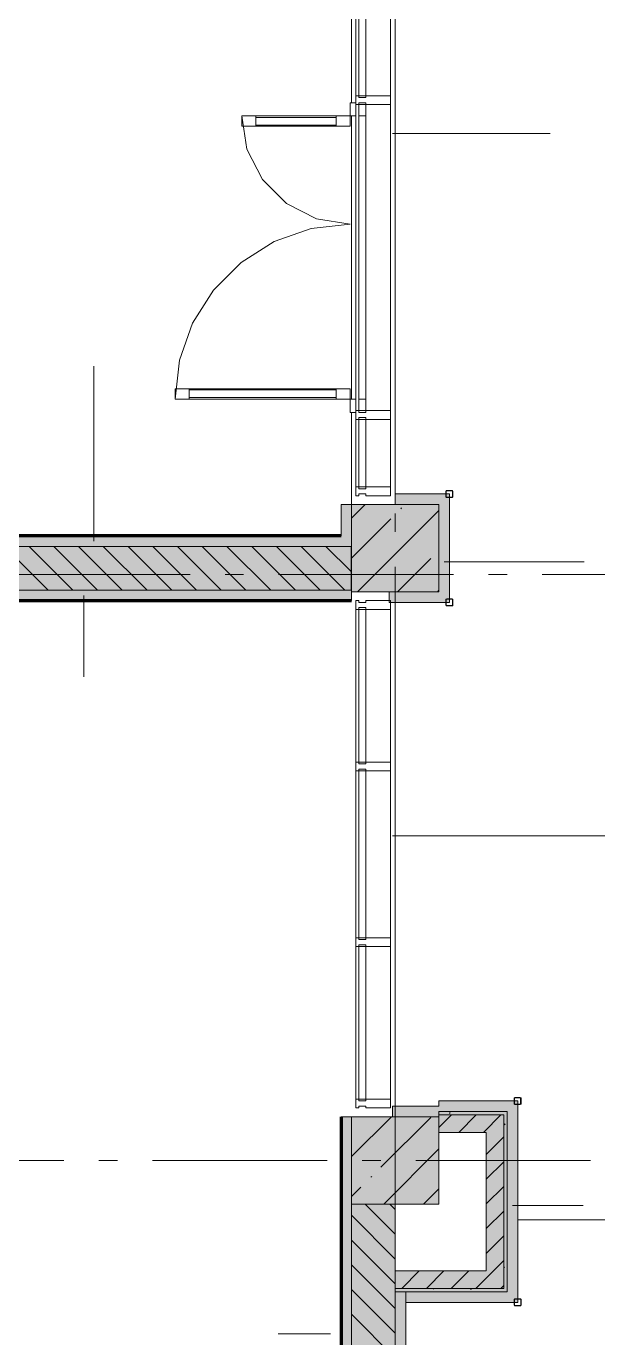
# Model space of a CAD drawing. Header units: millimetres. Extents: x -537608 to 253996, y -217170 to 186033.
# Drawn here: x -290136 to -286868, y -159163 to -151667 of the extents above; entities that cross this region are included whole.
import ezdxf

# ---------------------------------------------------------------- set-up
doc = ezdxf.new("R2010")
doc.units = ezdxf.units.MM
doc.layers.add('16) Лак 1.6м', color=160, linetype='Continuous', lineweight=90)
doc.layers.add('PDF _Геометрия', color=7, linetype='Continuous')
doc.layers.add('PDF _Сплошная заливка', color=7, linetype='Continuous', true_color=0xffffff)

msp = doc.modelspace()

# ---------------------------------------------------------------- hatches: boundary and pattern name
at = {"layer": 'PDF _Сплошная заливка', "true_color": 0x9c76cf, "transparency": 33554559}
for points in [[(-287776.1737, -154899.6335), (-287716.1731, -154899.6335), (-287716.1731, -154339.8072), (-287776.1737, -154339.8072), (-287776.1737, -154694.3235)], [(-287776.1737, -154959.6342), (-287716.1731, -154959.6342), (-287716.1731, -154899.6335), (-288061.1733, -154899.6335), (-288061.1733, -154959.6342)], [(-287542.4985, -157869.6346), (-287386.1724, -157869.6346), (-287386.1724, -157809.6361), (-287776.1737, -157809.6361), (-287776.1737, -157869.6346)], [(-287386.1724, -158900.7153), (-287326.1739, -158900.7153), (-287326.1739, -157809.6361), (-287386.1724, -157809.6361), (-287386.1724, -157989.636)]]:
    msp.add_hatch(color=193, dxfattribs=at).paths.add_polyline_path(points)
at = {"layer": 'PDF _Сплошная заливка', "transparency": 33554559}
for points in [[(-288276.1738, -154899.6335), (-287776.1737, -154899.6335), (-287776.1737, -154399.6335), (-288276.1738, -154399.6335), (-288276.1738, -154694.3235)], [(-288385.7678, -154889.6352), (-288278.6734, -154889.6352), (-288278.6734, -154639.6341), (-290776.1741, -154639.6341), (-290776.1741, -154889.6352), (-289229.0372, -154889.6352)], [(-287406.1734, -157889.6355), (-287386.1724, -157889.6355), (-287386.1724, -157869.6346), (-287776.1737, -157869.6346), (-287776.1737, -157889.6355), (-287542.4985, -157889.6355)], [(-288276.1738, -158399.6361), (-287776.1737, -158399.6361), (-287776.1737, -157899.6361), (-288276.1738, -157899.6361), (-288276.1738, -158260.5272)], [(-287506.1738, -157989.636), (-287406.1734, -157989.636), (-287406.1734, -157889.6355), (-287776.1737, -157889.6355), (-287776.1737, -157989.636), (-287542.4985, -157989.636)], [(-287506.1738, -158880.716), (-287506.1738, -158780.7155), (-288026.1727, -158780.7155), (-288026.1727, -158880.716), (-287542.4985, -158880.716)], [(-287406.1734, -158900.7153), (-287406.1734, -158880.716), (-288026.1727, -158880.716), (-288026.1727, -158900.7153), (-287506.1738, -158900.7153)]]:
    msp.add_hatch(color=256, dxfattribs=at).paths.add_polyline_path(points)
at = {"layer": 'PDF _Сплошная заливка', "true_color": 0xff7d7d, "transparency": 33554559}
for points in [[(-288385.7678, -154639.6341), (-288276.1738, -154639.6341), (-288276.1738, -154579.6334), (-290256.1731, -154579.6334), (-290256.1731, -154639.6341), (-289229.0372, -154639.6341)], [(-289229.0372, -154949.6337), (-288276.1738, -154949.6337), (-288278.6734, -154889.6352), (-290716.1734, -154889.6352), (-290716.1734, -154949.6337)], [(-288336.1724, -164159.6381), (-288276.1738, -164159.6381), (-288276.1738, -157899.6361), (-288336.1724, -157899.6361), (-288336.1724, -163966.4508)]]:
    msp.add_hatch(color=11, dxfattribs=at).paths.add_polyline_path(points)
at = {"layer": 'PDF _Сплошная заливка', "true_color": 0x72baa6, "transparency": 33554559}
msp.add_hatch(color=123, dxfattribs=at).paths.add_polyline_path([(-288026.1727, -162569.6382), (-287966.1742, -162569.6382), (-287966.1742, -158900.7153), (-288026.1727, -158900.7153), (-288026.1727, -162539.9689)])

# ---------------------------------------------------------------- linework, layer by layer
at = {"layer": '16) Лак 1.6м'}
for p, q in [((-288336.1724, -154579.6334), (-290196.1746, -154579.6334)), ((-290716.1734, -154949.6337), (-288276.1738, -154949.6337)), ((-288336.1724, -157899.6361), (-288336.1724, -164159.6381))]:
    msp.add_line(p, q, dxfattribs=at)
at = {"layer": 'PDF _Геометрия', "color": 9, "lineweight": 9, "true_color": 0xc0c0c0}
for p, q in [((-288276.5204, -152103.4405), (-288276.5204, -150699.9809)), ((-288026.1727, -150759.8073), (-288026.1727, -154339.8072)), ((-288276.5204, -153798.4402), (-288276.5204, -152178.4408)), ((-288276.5204, -154399.6335), (-288276.5204, -153873.4406)), ((-288026.1727, -154959.6342), (-288026.1727, -157839.6353)), ((-288026.1727, -157839.6353), (-288026.1727, -154959.6342)), ((-287326.1739, -158489.6355), (-283835.851, -158489.6355)), ((-283835.851, -158489.6355), (-287326.1739, -158489.6355))]:
    msp.add_line(p, q, dxfattribs=at)
at = {"layer": 'PDF _Геометрия', "lineweight": 9}
for p, q in [((-288251.1737, -150799.807), (-288251.1737, -152063.4407)), ((-288234.174, -152063.4407), (-288234.174, -150799.807)), ((-288194.1742, -150799.807), (-288194.1742, -152063.4407)), ((-288054.174, -150799.807), (-288054.174, -152063.4407)), ((-288234.174, -152063.4407), (-288251.1737, -152063.4407)), ((-288251.1737, -152063.4407), (-288251.1737, -152113.441)), ((-288194.1742, -152063.4407), (-288234.174, -152063.4407)), ((-288234.174, -152073.4412), (-288234.174, -152063.4407)), ((-288194.1742, -152073.4412), (-288234.174, -152073.4412)), ((-288054.174, -152063.4407), (-288194.1742, -152063.4407)), ((-288194.1742, -152063.4407), (-288194.1742, -152073.4412)), ((-288054.174, -152113.441), (-288054.174, -152063.4407)), ((-288284.1742, -152178.4408), (-288284.1742, -152103.4405)), ((-288284.1742, -152103.4405), (-288251.1737, -152103.4405)), ((-288251.1737, -152103.4405), (-288284.1742, -152103.4405)), ((-288284.1742, -152103.4405), (-288284.1742, -152178.4408)), ((-288251.1737, -152113.441), (-288251.1737, -153863.4401)), ((-288251.1737, -152113.441), (-288234.174, -152113.441)), ((-288234.174, -152113.441), (-288234.174, -152103.4405)), ((-288234.174, -152103.4405), (-288194.1742, -152103.4405)), ((-288234.174, -153863.4401), (-288234.174, -152113.441)), ((-288234.174, -152113.441), (-288194.1742, -152113.441)), ((-288194.1742, -152103.4405), (-288194.1742, -152113.441)), ((-288194.1742, -152113.441), (-288194.1742, -153863.4401)), ((-288194.1742, -152113.441), (-288054.174, -152113.441)), ((-288054.174, -152113.441), (-288054.174, -153863.4401)), ((-288284.1742, -152178.4408), (-288904.1735, -152178.4408)), ((-288904.1735, -152178.4408), (-288904.1735, -152238.4393)), ((-288284.1742, -152178.4408), (-288904.1735, -152178.4408)), ((-288904.1735, -152178.4408), (-288904.1735, -152238.4393)), ((-288284.1742, -152178.4408), (-288904.1735, -152178.4408)), ((-288904.1735, -152178.4408), (-288873.8276, -152370.0301)), ((-288904.1735, -152238.4393), (-288284.1742, -152238.4393)), ((-288904.1735, -152238.4393), (-288284.1742, -152238.4393)), ((-288824.174, -152178.4408), (-288824.174, -152238.4393)), ((-288824.174, -152188.4413), (-288364.1737, -152188.4413)), ((-288824.174, -152232.4412), (-288364.1737, -152232.4412)), ((-288364.1737, -152178.4408), (-288364.1737, -152238.4393)), ((-288284.1742, -152238.4393), (-288284.1742, -152178.4408)), ((-288284.1742, -152238.4393), (-288284.1742, -152178.4408)), ((-288284.1742, -152178.4408), (-288251.1737, -152178.4408)), ((-288251.1737, -152178.4408), (-288284.1742, -152178.4408)), ((-288194.1742, -152178.4408), (-288234.174, -152178.4408)), ((-288234.174, -152178.4408), (-288194.1742, -152178.4408)), ((-287141.1726, -152279.634), (-288041.1724, -152279.634)), ((-288873.8276, -152370.0301), (-288785.7631, -152542.8672)), ((-288785.7631, -152542.8672), (-288648.6005, -152680.0319)), ((-288648.6005, -152680.0319), (-288475.7635, -152768.0964)), ((-288475.7635, -152768.0964), (-288284.1742, -152798.4402)), ((-288506.695, -152823.5134), (-288718.057, -152897.4717)), ((-288284.1742, -152798.4402), (-288506.695, -152823.5134)), ((-288718.057, -152897.4717), (-288907.6634, -153016.6098)), ((-288907.6634, -153016.6098), (-289066.0046, -153174.951)), ((-289066.0046, -153174.951), (-289185.1427, -153364.5574)), ((-289185.1427, -153364.5574), (-289259.101, -153575.9194)), ((-289259.101, -153575.9194), (-289284.1743, -153798.4402)), ((-289748.6118, -154609.6348), (-289748.6118, -153609.6347)), ((-289284.1743, -153798.4402), (-289284.1743, -153738.4417)), ((-289284.1743, -153738.4417), (-288284.1742, -153738.4417)), ((-288284.1742, -153738.4417), (-289284.1743, -153738.4417)), ((-289284.1743, -153738.4417), (-289284.1743, -153798.4402)), ((-289204.1727, -153798.4402), (-289204.1727, -153738.4417)), ((-289204.1727, -153744.4398), (-288364.1737, -153744.4398)), ((-288364.1737, -153798.4402), (-288364.1737, -153738.4417)), ((-288284.1742, -153738.4417), (-288284.1742, -153798.4402)), ((-288284.1742, -153798.4402), (-288284.1742, -153738.4417)), ((-289284.1743, -153798.4402), (-288284.1742, -153798.4402)), ((-288284.1742, -153798.4402), (-289284.1743, -153798.4402)), ((-289284.1743, -153798.4402), (-288284.1742, -153798.4402)), ((-289204.1727, -153788.442), (-288364.1737, -153788.442)), ((-288284.1742, -153798.4402), (-288284.1742, -153873.4406)), ((-288284.1742, -153873.4406), (-288284.1742, -153798.4402)), ((-288284.1742, -153798.4402), (-288251.1737, -153798.4402)), ((-288251.1737, -153798.4402), (-288284.1742, -153798.4402)), ((-288234.174, -153798.4402), (-288194.1742, -153798.4402)), ((-288194.1742, -153798.4402), (-288234.174, -153798.4402)), ((-288284.1742, -153873.4406), (-288251.1737, -153873.4406)), ((-288251.1737, -153873.4406), (-288284.1742, -153873.4406)), ((-288234.174, -153863.4401), (-288251.1737, -153863.4401)), ((-288251.1737, -153863.4401), (-288251.1737, -153913.4403)), ((-288194.1742, -153863.4401), (-288234.174, -153863.4401)), ((-288234.174, -153873.4406), (-288234.174, -153863.4401)), ((-288194.1742, -153873.4406), (-288234.174, -153873.4406)), ((-288054.174, -153863.4401), (-288194.1742, -153863.4401)), ((-288194.1742, -153863.4401), (-288194.1742, -153873.4406)), ((-288054.174, -153913.4403), (-288054.174, -153863.4401)), ((-288251.1737, -153913.4403), (-288234.174, -153913.4403)), ((-288251.1737, -153913.4403), (-288251.1737, -154299.8075)), ((-288234.174, -153913.4403), (-288234.174, -153903.442)), ((-288234.174, -153903.442), (-288194.1742, -153903.442)), ((-288234.174, -154299.8075), (-288234.174, -153913.4403)), ((-288234.174, -153913.4403), (-288194.1742, -153913.4403)), ((-288194.1742, -153903.442), (-288194.1742, -153913.4403)), ((-288194.1742, -153913.4403), (-288054.174, -153913.4403)), ((-288194.1742, -153913.4403), (-288194.1742, -154299.8075)), ((-288054.174, -153913.4403), (-288054.174, -154299.8075)), ((-288234.174, -154299.8075), (-288251.1737, -154299.8075)), ((-288251.1737, -154299.8075), (-288251.1737, -154349.8077)), ((-288251.1737, -154349.8077), (-288234.174, -154349.8077)), ((-288194.1742, -154299.8075), (-288234.174, -154299.8075)), ((-288234.174, -154309.8079), (-288234.174, -154299.8075)), ((-288194.1742, -154309.8079), (-288234.174, -154309.8079)), ((-288234.174, -154349.8077), (-288234.174, -154339.8072)), ((-288234.174, -154339.8072), (-288194.1742, -154339.8072)), ((-288054.174, -154299.8075), (-288194.1742, -154299.8075)), ((-288194.1742, -154299.8075), (-288194.1742, -154309.8079)), ((-288194.1742, -154339.8072), (-288194.1742, -154349.8077)), ((-288194.1742, -154349.8077), (-288054.174, -154349.8077)), ((-288054.174, -154349.8077), (-288054.174, -154299.8075)), ((-287776.1737, -154339.8072), (-288026.1727, -154339.8072)), ((-288026.1727, -154339.8072), (-288026.1727, -154399.6335)), ((-287716.1731, -154339.8072), (-287776.1737, -154339.8072)), ((-287736.0017, -154320.9796), (-287737.173, -154323.8086)), ((-287737.173, -154323.8086), (-287737.173, -154355.8079)), ((-287733.1728, -154319.8084), (-287736.0017, -154320.9796)), ((-287735.1729, -154323.8086), (-287734.5872, -154322.3941)), ((-287735.1729, -154355.8079), (-287735.1729, -154323.8086)), ((-287734.5872, -154322.3941), (-287733.1728, -154321.8085)), ((-287701.1734, -154319.8084), (-287733.1728, -154319.8084)), ((-287733.1728, -154321.8085), (-287701.1734, -154321.8085)), ((-287716.1731, -154899.6335), (-287716.1731, -154339.8072)), ((-287698.3444, -154320.9796), (-287701.1734, -154319.8084)), ((-287701.1734, -154321.8085), (-287699.759, -154322.3941)), ((-287699.759, -154322.3941), (-287699.1733, -154323.8086)), ((-287699.1733, -154323.8086), (-287699.1733, -154355.8079)), ((-287697.1732, -154323.8086), (-287698.3444, -154320.9796)), ((-287697.1732, -154355.8079), (-287697.1732, -154323.8086)), ((-288276.1738, -154399.6335), (-288336.1724, -154399.6335)), ((-288336.1724, -154399.6335), (-288336.1724, -154579.6334)), ((-288276.1738, -154478.1324), (-288197.6749, -154399.6335)), ((-287776.1737, -154399.6335), (-288276.1738, -154399.6335)), ((-288276.1738, -154399.6335), (-288276.1738, -154899.6335)), ((-287994.5824, -154424.6401), (-287989.8416, -154419.8992)), ((-287776.1737, -154899.6335), (-287776.1737, -154399.6335)), ((-287737.173, -154355.8079), (-287736.0017, -154358.637)), ((-287736.0017, -154358.637), (-287733.1728, -154359.8081)), ((-287734.5872, -154357.2224), (-287735.1729, -154355.8079)), ((-287733.1728, -154357.808), (-287734.5872, -154357.2224)), ((-287701.1734, -154357.808), (-287733.1728, -154357.808)), ((-287733.1728, -154359.8081), (-287701.1734, -154359.8081)), ((-287699.759, -154357.2224), (-287701.1734, -154357.808)), ((-287701.1734, -154359.8081), (-287698.3444, -154358.637)), ((-287699.1733, -154355.8079), (-287699.759, -154357.2224)), ((-287698.3444, -154358.637), (-287697.1732, -154355.8079)), ((-288276.1738, -154706.2315), (-288051.6077, -154481.6654)), ((-288241.4768, -154899.6335), (-287776.1737, -154434.3305)), ((-290776.1741, -154639.6341), (-288278.6734, -154639.6341)), ((-290011.0398, -154889.6352), (-290261.0409, -154639.6341)), ((-290256.1731, -154639.6341), (-288276.1738, -154639.6341)), ((-289869.6187, -154889.6352), (-290119.6198, -154639.6341)), ((-289728.1976, -154889.6352), (-289978.1965, -154639.6341)), ((-289586.7764, -154889.6352), (-289836.7753, -154639.6341)), ((-289445.3552, -154889.6352), (-289695.3542, -154639.6341)), ((-289303.9341, -154889.6352), (-289553.9331, -154639.6341)), ((-289162.5108, -154889.6352), (-289412.512, -154639.6341)), ((-289021.0897, -154889.6352), (-289271.0908, -154639.6341)), ((-288879.6685, -154889.6352), (-289129.6696, -154639.6341)), ((-288738.2474, -154889.6352), (-288988.2485, -154639.6341)), ((-288596.8263, -154889.6352), (-288846.8252, -154639.6341)), ((-288455.4052, -154889.6352), (-288705.4041, -154639.6341)), ((-288313.984, -154889.6352), (-288563.9829, -154639.6341)), ((-288278.6734, -154783.5226), (-288422.5618, -154639.6341)), ((-288278.6734, -154642.1014), (-288281.1407, -154639.6341)), ((-288278.6734, -154639.6341), (-288278.6734, -154889.6352)), ((-288013.3798, -154899.6335), (-287823.5086, -154709.7645)), ((-287746.1723, -154728.0193), (-286945.708, -154728.0193)), ((-288278.6734, -154889.6352), (-290716.1734, -154889.6352)), ((-290716.1734, -154889.6352), (-288278.6734, -154889.6352)), ((-289806.6663, -154919.6345), (-289806.6663, -155385.7836)), ((-288278.6734, -154889.6352), (-288276.1738, -154889.6352)), ((-288276.1738, -154899.6335), (-287776.1737, -154899.6335)), ((-288276.1738, -154949.6337), (-288276.1738, -154899.6335)), ((-288234.174, -154949.6337), (-288251.1737, -154949.6337)), ((-288251.1737, -154949.6337), (-288251.1737, -154999.634)), ((-288234.174, -154959.6342), (-288234.174, -154949.6337)), ((-288054.174, -154949.6337), (-288194.1742, -154949.6337)), ((-288194.1742, -154949.6337), (-288194.1742, -154959.6342)), ((-288061.1733, -154899.6335), (-288061.1733, -154959.6342)), ((-288054.174, -154999.634), (-288054.174, -154949.6337)), ((-287785.2807, -154899.6335), (-287776.1737, -154890.5266)), ((-287735.0007, -154940.8066), (-287736.174, -154943.6335)), ((-287736.174, -154943.6335), (-287736.174, -154975.635)), ((-287732.1738, -154939.6355), (-287735.0007, -154940.8066)), ((-287734.1739, -154943.6335), (-287733.5883, -154942.2211)), ((-287734.1739, -154975.635), (-287734.1739, -154943.6335)), ((-287733.5883, -154942.2211), (-287732.1738, -154941.6356)), ((-287700.1723, -154939.6355), (-287732.1738, -154939.6355)), ((-287732.1738, -154941.6356), (-287700.1723, -154941.6356)), ((-287716.1731, -154959.6342), (-287716.1731, -154899.6335)), ((-287697.3454, -154940.8066), (-287700.1723, -154939.6355)), ((-287700.1723, -154941.6356), (-287698.7599, -154942.2211)), ((-287698.7599, -154942.2211), (-287698.1722, -154943.6335)), ((-287698.1722, -154943.6335), (-287698.1722, -154975.635)), ((-287696.1721, -154943.6335), (-287697.3454, -154940.8066)), ((-287696.1721, -154975.635), (-287696.1721, -154943.6335)), ((-288251.1737, -154999.634), (-288251.1737, -155872.9672)), ((-288251.1737, -154999.634), (-288234.174, -154999.634)), ((-288194.1742, -154959.6342), (-288234.174, -154959.6342)), ((-288234.174, -154999.634), (-288234.174, -154989.6335)), ((-288234.174, -154989.6335), (-288194.1742, -154989.6335)), ((-288234.174, -155872.9672), (-288234.174, -154999.634)), ((-288234.174, -154999.634), (-288194.1742, -154999.634)), ((-288194.1742, -154989.6335), (-288194.1742, -154999.634)), ((-288194.1742, -154999.634), (-288194.1742, -155872.9672)), ((-288194.1742, -154999.634), (-288054.174, -154999.634)), ((-288061.1733, -154959.6342), (-287716.1731, -154959.6342)), ((-288054.174, -154999.634), (-288054.174, -155872.9672)), ((-287736.174, -154975.635), (-287735.0007, -154978.464)), ((-287735.0007, -154978.464), (-287732.1738, -154979.6352)), ((-287733.5883, -154977.0495), (-287734.1739, -154975.635)), ((-287732.1738, -154977.6351), (-287733.5883, -154977.0495)), ((-287700.1723, -154977.6351), (-287732.1738, -154977.6351)), ((-287732.1738, -154979.6352), (-287700.1723, -154979.6352)), ((-287698.7599, -154977.0495), (-287700.1723, -154977.6351)), ((-287700.1723, -154979.6352), (-287697.3454, -154978.464)), ((-287698.1722, -154975.635), (-287698.7599, -154977.0495)), ((-287697.3454, -154978.464), (-287696.1721, -154975.635)), ((-288234.174, -155872.9672), (-288251.1737, -155872.9672)), ((-288251.1737, -155872.9672), (-288251.1737, -155922.9674)), ((-288251.1737, -155922.9674), (-288251.1737, -156876.3022)), ((-288251.1737, -155922.9674), (-288234.174, -155922.9674)), ((-288194.1742, -155872.9672), (-288234.174, -155872.9672)), ((-288234.174, -155882.9676), (-288234.174, -155872.9672)), ((-288194.1742, -155882.9676), (-288234.174, -155882.9676)), ((-288234.174, -155922.9674), (-288234.174, -155912.9691)), ((-288234.174, -155912.9691), (-288194.1742, -155912.9691)), ((-288234.174, -156876.3022), (-288234.174, -155922.9674)), ((-288234.174, -155922.9674), (-288194.1742, -155922.9674)), ((-288054.174, -155872.9672), (-288194.1742, -155872.9672)), ((-288194.1742, -155872.9672), (-288194.1742, -155882.9676)), ((-288194.1742, -155912.9691), (-288194.1742, -155922.9674)), ((-288194.1742, -155922.9674), (-288194.1742, -156876.3022)), ((-288194.1742, -155922.9674), (-288054.174, -155922.9674)), ((-288054.174, -155922.9674), (-288054.174, -155872.9672)), ((-288054.174, -155922.9674), (-288054.174, -156876.3022)), ((-286809.8286, -156294.6513), (-288041.1724, -156294.6513)), ((-288234.174, -156876.3022), (-288251.1737, -156876.3022)), ((-288251.1737, -156876.3022), (-288251.1737, -156926.3025)), ((-288194.1742, -156876.3022), (-288234.174, -156876.3022)), ((-288234.174, -156886.3027), (-288234.174, -156876.3022)), ((-288194.1742, -156886.3027), (-288234.174, -156886.3027)), ((-288054.174, -156876.3022), (-288194.1742, -156876.3022)), ((-288194.1742, -156876.3022), (-288194.1742, -156886.3027)), ((-288054.174, -156926.3025), (-288054.174, -156876.3022)), ((-288251.1737, -156926.3025), (-288234.174, -156926.3025)), ((-288251.1737, -156926.3025), (-288251.1737, -157799.6356)), ((-288234.174, -156926.3025), (-288234.174, -156916.3019)), ((-288234.174, -156916.3019), (-288194.1742, -156916.3019)), ((-288234.174, -157799.6356), (-288234.174, -156926.3025)), ((-288234.174, -156926.3025), (-288194.1742, -156926.3025)), ((-288194.1742, -156916.3019), (-288194.1742, -156926.3025)), ((-288194.1742, -156926.3025), (-288054.174, -156926.3025)), ((-288194.1742, -156926.3025), (-288194.1742, -157799.6356)), ((-288054.174, -156926.3025), (-288054.174, -157799.6356)), ((-288234.174, -157799.6356), (-288251.1737, -157799.6356)), ((-288251.1737, -157799.6356), (-288251.1737, -157849.6358)), ((-288194.1742, -157799.6356), (-288234.174, -157799.6356)), ((-288234.174, -157809.6361), (-288234.174, -157799.6356)), ((-288054.174, -157799.6356), (-288194.1742, -157799.6356)), ((-288194.1742, -157799.6356), (-288194.1742, -157809.6361)), ((-288054.174, -157849.6358), (-288054.174, -157799.6356)), ((-287346.0005, -157790.8063), (-287347.1738, -157793.6354)), ((-287347.1738, -157793.6354), (-287347.1738, -157825.6347)), ((-287343.1736, -157789.6351), (-287346.0005, -157790.8063)), ((-287345.1737, -157793.6354), (-287344.5881, -157792.2209)), ((-287345.1737, -157825.6347), (-287345.1737, -157793.6354)), ((-287344.5881, -157792.2209), (-287343.1736, -157791.6352)), ((-287311.1721, -157789.6351), (-287343.1736, -157789.6351)), ((-287343.1736, -157791.6352), (-287311.1721, -157791.6352)), ((-287308.3453, -157790.8063), (-287311.1721, -157789.6351)), ((-287311.1721, -157791.6352), (-287309.7598, -157792.2209)), ((-287309.7598, -157792.2209), (-287309.172, -157793.6354)), ((-287309.172, -157793.6354), (-287309.172, -157825.6347)), ((-287307.1719, -157793.6354), (-287308.3453, -157790.8063)), ((-287307.1719, -157825.6347), (-287307.1719, -157793.6354)), ((-288251.1737, -157849.6358), (-288234.174, -157849.6358)), ((-288194.1742, -157809.6361), (-288234.174, -157809.6361)), ((-288234.174, -157849.6358), (-288234.174, -157839.6353)), ((-288234.174, -157839.6353), (-288194.1742, -157839.6353)), ((-288194.1742, -157839.6353), (-288194.1742, -157849.6358)), ((-288194.1742, -157849.6358), (-288054.174, -157849.6358)), ((-287776.1737, -157839.6353), (-288041.1724, -157839.6353)), ((-288041.1724, -157839.6353), (-288041.1724, -157899.6361)), ((-287386.1724, -157809.6361), (-287776.1737, -157809.6361)), ((-287776.1737, -157809.6361), (-287776.1737, -157839.6353)), ((-287386.1724, -157869.6346), (-287776.1737, -157869.6346)), ((-287776.1737, -157869.6346), (-287776.1737, -157889.6355)), ((-287776.1737, -157899.6361), (-287776.1737, -157869.6346)), ((-287776.1737, -157869.6346), (-287386.1724, -157869.6346)), ((-287326.1739, -157809.6361), (-287386.1724, -157809.6361)), ((-287386.1724, -157889.6355), (-287386.1724, -157869.6346)), ((-287386.1724, -157869.6346), (-287386.1724, -157889.6355)), ((-287347.1738, -157825.6347), (-287346.0005, -157828.4636)), ((-287346.0005, -157828.4636), (-287343.1736, -157829.6349)), ((-287344.5881, -157827.0492), (-287345.1737, -157825.6347)), ((-287343.1736, -157827.6348), (-287344.5881, -157827.0492)), ((-287311.1721, -157827.6348), (-287343.1736, -157827.6348)), ((-287343.1736, -157829.6349), (-287311.1721, -157829.6349)), ((-287326.1739, -158900.7153), (-287326.1739, -157809.6361)), ((-287309.7598, -157827.0492), (-287311.1721, -157827.6348)), ((-287311.1721, -157829.6349), (-287308.3453, -157828.4636)), ((-287309.172, -157825.6347), (-287309.7598, -157827.0492)), ((-287308.3453, -157828.4636), (-287307.1719, -157825.6347)), ((-288276.1738, -157899.6361), (-288336.1724, -157899.6361)), ((-288276.1738, -158127.7093), (-288048.0984, -157899.6361)), ((-287776.1737, -157899.6361), (-288276.1738, -157899.6361)), ((-288276.1738, -157899.6361), (-288276.1738, -158399.6361)), ((-288108.633, -158188.2677), (-287823.5086, -157903.1454)), ((-287776.1737, -157960.7864), (-287705.0229, -157889.6355)), ((-287406.1734, -157889.6355), (-287776.1737, -157889.6355)), ((-287776.1737, -157889.6355), (-287776.1737, -157899.6361)), ((-287776.1737, -158399.6361), (-287776.1737, -157899.6361)), ((-287663.6022, -157989.636), (-287563.6018, -157889.6355)), ((-287522.181, -157989.636), (-287422.1806, -157889.6355)), ((-287406.1734, -157989.636), (-287406.1734, -157889.6355)), ((-287386.1724, -157989.636), (-287386.1724, -157889.6355)), ((-287776.1737, -157989.636), (-287506.1738, -157989.636)), ((-287506.1738, -157989.636), (-287506.1738, -158780.7155)), ((-287506.1738, -158115.05), (-287406.1734, -158015.0495)), ((-287406.1734, -158880.716), (-287406.1734, -157989.636)), ((-287386.1724, -158900.7153), (-287386.1724, -157989.636)), ((-287386.1724, -157989.636), (-287386.1724, -158900.7153)), ((-288091.9024, -158399.6361), (-287776.1737, -158083.9074)), ((-287506.1738, -158256.4711), (-287406.1734, -158156.4707)), ((-288165.6562, -158245.293), (-288160.9154, -158240.5499)), ((-288276.1738, -158355.8095), (-288222.6815, -158302.3172)), ((-287863.8033, -158399.6361), (-287776.1737, -158312.0066)), ((-287506.1738, -158397.8928), (-287406.1734, -158297.8923)), ((-288276.1738, -158399.6361), (-287776.1737, -158399.6361)), ((-288276.1738, -158399.6361), (-288276.1738, -163649.6381)), ((-288276.1738, -163649.6381), (-288276.1738, -158399.6361)), ((-288026.1727, -158571.5582), (-288198.0947, -158399.6361)), ((-288026.1727, -158430.137), (-288056.6736, -158399.6361)), ((-288026.1727, -158780.7155), (-288026.1727, -158399.6361)), ((-288026.1727, -158712.9803), (-288276.1738, -158462.9804)), ((-287506.1738, -158539.3145), (-287406.1734, -158439.314)), ((-287356.1732, -158406.6989), (-286952.3327, -158406.6989)), ((-288026.1727, -158854.4015), (-288276.1738, -158604.4009)), ((-287506.1738, -158680.7356), (-287406.1734, -158580.7367)), ((-288026.1727, -158995.8227), (-288276.1738, -158745.8226)), ((-287506.1738, -158822.1572), (-287406.1734, -158722.1574)), ((-287506.1738, -158780.7155), (-288026.1727, -158780.7155)), ((-288026.1727, -158780.7155), (-288026.1727, -158880.716)), ((-287988.9955, -158880.716), (-287888.9951, -158780.7155)), ((-287847.5743, -158880.716), (-287747.5739, -158780.7155)), ((-287706.1532, -158880.716), (-287606.1527, -158780.7155)), ((-287564.7321, -158880.716), (-287506.1738, -158822.1572)), ((-288026.1727, -159137.2438), (-288276.1738, -158887.2438)), ((-288026.1727, -158880.716), (-287506.1738, -158880.716)), ((-288026.1727, -158880.716), (-288026.1727, -158900.7153)), ((-288026.1727, -158900.7153), (-287506.1738, -158900.7153)), ((-288026.1727, -162629.6378), (-288026.1727, -158900.7153)), ((-287966.1742, -158900.7153), (-288026.1727, -158900.7153)), ((-288026.1727, -158900.7153), (-288026.1727, -162569.6382)), ((-287386.1724, -158900.7153), (-287966.1742, -158900.7153)), ((-287966.1742, -158900.7153), (-287966.1742, -158960.7149)), ((-287506.1738, -158880.716), (-287406.1734, -158880.716)), ((-287506.1738, -158900.7153), (-287406.1734, -158900.7153)), ((-287423.3109, -158880.716), (-287406.1734, -158863.5785)), ((-287406.1734, -158900.7153), (-287386.1724, -158900.7153)), ((-287326.1739, -158960.7149), (-287326.1739, -158900.7153)), ((-287966.1742, -162569.6382), (-287966.1742, -158960.7149)), ((-287966.1742, -158960.7149), (-287326.1739, -158960.7149)), ((-287345.0015, -158941.8868), (-287346.1727, -158944.7158)), ((-287346.1727, -158944.7158), (-287346.1727, -158976.7163)), ((-287346.1727, -158976.7163), (-287345.0015, -158979.5447)), ((-287342.1725, -158940.7156), (-287345.0015, -158941.8868)), ((-287345.0015, -158979.5447), (-287342.1725, -158980.7154)), ((-287344.1726, -158944.7158), (-287343.587, -158943.3013)), ((-287344.1726, -158976.7163), (-287344.1726, -158944.7158)), ((-287343.587, -158978.1302), (-287344.1726, -158976.7163)), ((-287343.587, -158943.3013), (-287342.1725, -158942.7157)), ((-287342.1725, -158978.7158), (-287343.587, -158978.1302)), ((-287310.1732, -158940.7156), (-287342.1725, -158940.7156)), ((-287342.1725, -158942.7157), (-287310.1732, -158942.7157)), ((-287310.1732, -158978.7158), (-287342.1725, -158978.7158)), ((-287342.1725, -158980.7154), (-287310.1732, -158980.7154)), ((-287307.3442, -158941.8868), (-287310.1732, -158940.7156)), ((-287310.1732, -158942.7157), (-287308.7587, -158943.3013)), ((-287308.7587, -158978.1302), (-287310.1732, -158978.7158)), ((-287310.1732, -158980.7154), (-287307.3442, -158979.5447)), ((-287308.7587, -158943.3013), (-287308.1731, -158944.7158)), ((-287308.1731, -158976.7163), (-287308.7587, -158978.1302)), ((-287308.1731, -158944.7158), (-287308.1731, -158976.7163)), ((-287306.173, -158944.7158), (-287307.3442, -158941.8868)), ((-287307.3442, -158979.5447), (-287306.173, -158976.7163)), ((-287306.173, -158976.7163), (-287306.173, -158944.7158)), ((-288026.1727, -159278.666), (-288276.1738, -159028.6655)), ((-288695.7137, -159139.6368), (-288396.173, -159139.6368))]:
    msp.add_line(p, q, dxfattribs=at)
at = {"layer": 'PDF _Геометрия', "color": 253, "lineweight": 9, "true_color": 0xaaaaaa}
for p, q in [((-288026.1727, -151745.5096), (-288026.1727, -152745.5097)), ((-288026.1727, -152945.5106), (-288026.1727, -153051.3434)), ((-288026.1727, -153251.3443), (-288026.1727, -154251.3444)), ((-288026.1727, -154451.3453), (-288026.1727, -154557.1781)), ((-289198.7709, -154799.6352), (-290198.771, -154799.6352)), ((-288892.9372, -154799.6352), (-288998.77, -154799.6352)), ((-287692.9362, -154799.6352), (-288692.9363, -154799.6352)), ((-288026.1727, -154757.1768), (-288026.1727, -155757.1791)), ((-287387.1025, -154799.6352), (-287492.9375, -154799.6352)), ((-286187.1037, -154799.6352), (-287187.1038, -154799.6352)), ((-288026.1727, -155957.1779), (-288026.1727, -156063.0106)), ((-288026.1727, -156263.0115), (-288026.1727, -157263.0117)), ((-288026.1727, -157463.0125), (-288026.1727, -157568.8453)), ((-288026.1727, -157768.8462), (-288026.1727, -158768.8463)), ((-290920.6029, -158149.635), (-289920.6028, -158149.635)), ((-289720.6019, -158149.635), (-289614.7691, -158149.635)), ((-289414.7682, -158149.635), (-288414.7681, -158149.635)), ((-288214.7672, -158149.635), (-288108.9344, -158149.635)), ((-287908.9336, -158149.635), (-286908.9334, -158149.635)), ((-288026.1727, -158968.8462), (-288026.1727, -159074.68))]:
    msp.add_line(p, q, dxfattribs=at)
at = {"layer": 'PDF _Геометрия', "color": 8, "lineweight": 9, "true_color": 0x787878}
for p, q in [((-287712.9953, -157874.8405), (-287716.3474, -157880.647)), ((-287398.2311, -157939.2526), (-287401.5833, -157945.0591)), ((-287401.8783, -158758.37), (-287405.2304, -158764.1771)), ((-287806.9869, -158884.5052), (-287809.1742, -158880.716)), ((-287591.4653, -158883.5461), (-287594.8196, -158889.3536))]:
    msp.add_line(p, q, dxfattribs=at)
at = {"layer": 'PDF _Сплошная заливка', "color": 193, "lineweight": 35, "true_color": 0x9c76cf, "transparency": 33554559}
for points in [[(-287776.1737, -154399.6335), (-287776.1737, -154339.8072), (-288026.1727, -154399.6335), (-288026.1727, -154339.8072)], [(-288041.1724, -157899.6361), (-287776.1737, -157899.6361), (-288041.1724, -157839.6353), (-287776.1737, -157839.6353)], [(-287966.1742, -158960.7149), (-287326.1739, -158960.7149), (-287966.1742, -158900.7153), (-287326.1739, -158900.7153)]]:
    msp.add_solid(points, dxfattribs=at)
at = {"layer": 'PDF _Сплошная заливка', "color": 11, "lineweight": 35, "true_color": 0xff7d7d, "transparency": 33554559}
msp.add_solid([(-288276.1738, -154579.6334), (-288276.1738, -154399.6335), (-288336.1724, -154579.6334), (-288336.1724, -154399.6335)], dxfattribs=at)
at = {"layer": 'PDF _Сплошная заливка', "lineweight": 35, "transparency": 33554559}
for points in [[(-287386.1724, -158900.7153), (-287386.1724, -157889.6355), (-287406.1734, -158900.7153), (-287406.1734, -157889.6355)], [(-287406.1734, -158880.716), (-287406.1734, -157989.636), (-287506.1738, -158880.716), (-287506.1738, -157989.636)], [(-288026.1727, -163649.6381), (-288026.1727, -158399.6361), (-288276.1738, -163649.6381), (-288276.1738, -158399.6361)]]:
    msp.add_solid(points, dxfattribs=at)

doc.saveas('drawing.dxf')
